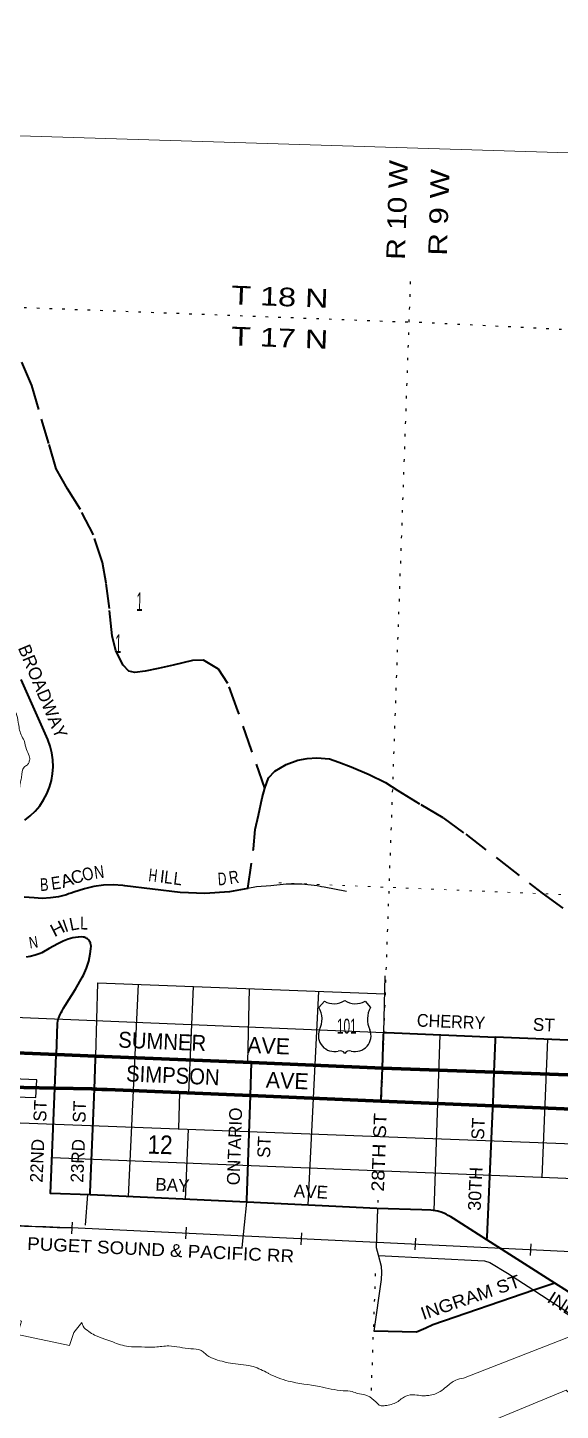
# Model space of a CAD drawing. Header units: feet. Extents: x -757852 to -501257, y -360805 to -170898.
# Drawn here: x -720152 to -715126, y -183957 to -170898 of the extents above; entities that cross this region are included whole.
import ezdxf
from ezdxf.enums import TextEntityAlignment as Align

# ---------------------------------------------------------------- set-up
doc = ezdxf.new("R2010")
doc.units = ezdxf.units.FT
doc.header["$LTSCALE"] = 80
doc.linetypes.add('DOTTED', pattern=[1.5, 0.3, -1.2])
doc.linetypes.add('MEDIUM_DASHED', pattern=[4.5, 3, -1.5])
for name, color, linetype, lineweight in [('16', 7, 'Continuous', 25), ('20', 7, 'Continuous', 70), ('26', 7, 'Continuous', 40), ('27', 7, 'Continuous', 13), ('29', 7, 'Continuous', 25), ('34', 7, 'Continuous', 13), ('39', 7, 'Continuous', 13), ('4', 7, 'Continuous', 13), ('53', 7, 'MEDIUM_DASHED', 40), ('6', 7, 'DOTTED', 25), ('7', 7, 'DOTTED', 13)]:
    doc.layers.add(name, color=color, linetype=linetype, lineweight=lineweight)

msp = doc.modelspace()

# ---------------------------------------------------------------- linework, layer by layer
at = {"layer": '16'}
for p, q in [((-717160.59, -180086.48), (-717160.87, -180086.68)), ((-717403.66, -180151.21), (-717352.35, -180092.45)), ((-716968.5, -180092.36), (-716917.11, -180151.21))]:
    msp.add_line(p, q, dxfattribs=at)
for centre, radius, start, end in [((-717261.27, -179934.79), 182.07, 239.97227, 303.45418), ((-717059.49, -179935.29), 181.52, 236.33975, 300.08743), ((-717059.5, -179934.79), 182.07, 236.54582, 236.59441), ((-717596.64, -180261.84), 222.05, 332.97043, 29.75871), ((-716724.14, -180261.84), 222.05, 150.24129, 207.02957), ((-717257.45, -180416.74), 151.42, 159.09177, 283.81923), ((-717063.33, -180416.74), 151.42, 256.18077, 20.90823)]:
    msp.add_arc(centre, radius, start, end, dxfattribs=at)
for centre, major_axis, start_param, end_param in [((-717202.11, -180615.56), (-19.56, 51.67), 4.95877769, 6.28318531), ((-717118.66, -180615.56), (19.56, 51.67), 0, 1.32637542)]:
    msp.add_ellipse(centre, major_axis=major_axis, ratio=0.929097, start_param=start_param, end_param=end_param, dxfattribs=at)
at = {"layer": '20'}
for p, q in [((-719510.63, -180611.44), (-719881.75, -180595.99)), ((-715749.06, -180762.79), (-716804.58, -180724.1)), ((-714733.62, -180800), (-715749.06, -180762.79)), ((-719894.99, -180915.6), (-720779.17, -180892.93)), ((-715760.13, -181080.37), (-716815.81, -181036.04)), ((-714742.99, -181123.09), (-715760.13, -181080.37))]:
    msp.add_line(p, q, dxfattribs=at)
for points in [[(-719881.75, -180595.99), (-720491.96, -180570.58), (-720532.59, -180566.73), (-720557.39, -180564.38), (-720582.59, -180560.7), (-720611.24, -180555.21), (-720648.63, -180543.89), (-720659.63, -180539.26), (-720684.68, -180528.71), (-720709.63, -180512.92), (-720766.01, -180477.03)], [(-716804.58, -180724.1), (-716805.44, -180724.07), (-718039.08, -180672.71), (-719510.63, -180611.44)], [(-719522.99, -180922.1), (-719548.4, -180921.66), (-719894.99, -180915.6)], [(-718049.67, -180984.33), (-719402.36, -180927.65), (-719426.58, -180926.63), (-719452.36, -180925.22), (-719498.4, -180922.7), (-719522.99, -180922.1)], [(-716815.81, -181036.04), (-716819.09, -181035.9), (-718049.67, -180984.33)]]:
    msp.add_lwpolyline(points, dxfattribs=at)
at = {"layer": '26'}
msp.add_line((-718049.67, -180984.33), (-718039.08, -180672.71), dxfattribs=at)
for points in [[(-720180.31, -178383.26), (-720128.54, -178342.65), (-720081.3, -178296.85), (-720039.11, -178246.37), (-720002.42, -178191.75), (-719971.65, -178133.59), (-719947.13, -178072.54), (-719929.12, -178009.25), (-719917.82, -177944.44), (-719913.36, -177878.79), (-719915.79, -177813.04), (-719925.08, -177747.9), (-719941.12, -177684.09), (-719963.75, -177622.31), (-720213.09, -177052.99)], [(-718073.28, -179027.22), (-718211.77, -179054.46), (-718249.19, -179059.26), (-718480.9, -179074.76), (-718712.96, -179065.95), (-719234.19, -179003.7), (-719255.19, -179000.77), (-719346.17, -178994.01), (-719437.36, -178996.8), (-719527.76, -179009.11), (-719616.38, -179030.8), (-719716.05, -179063.07), (-719741.41, -179071.29), (-719766.05, -179079.96), (-719786.62, -179087.2), (-719861.29, -179106.53), (-719937.56, -179117.94), (-720014.62, -179121.32), (-720091.6, -179116.63), (-720184.33, -179110.36)], [(-719881.75, -180595.99), (-719869.44, -180304.14), (-719868.39, -180279.25), (-719860.6, -180254.14), (-719858.97, -180248.9), (-719848.95, -180223.83), (-719835.29, -180198.9), (-719827.44, -180184.58), (-719813.67, -180159.45), (-719798.1, -180134.58), (-719700.04, -179977.88), (-719635.98, -179864.11), (-719626.65, -179846.32), (-719597.92, -179781.35), (-719576.15, -179713.74), (-719561.56, -179644.22), (-719556.89, -179598.55), (-719554.34, -179573.63), (-719558.04, -179548.55), (-719560.7, -179540.85), (-719564.56, -179532.58), (-719569.26, -179524.75), (-719574.76, -179517.46), (-719580.98, -179510.78), (-719587.88, -179504.79), (-719595.36, -179499.55), (-719603.34, -179495.12), (-719611.75, -179491.55), (-719620.48, -179488.88), (-719629.45, -179487.14), (-719647.91, -179485.99), (-719674.24, -179486.7), (-719675.36, -179486.85), (-719700.48, -179490.18), (-719725.36, -179495.57), (-719769.3, -179507.36), (-719818.97, -179526.46), (-719866.38, -179550.64), (-719950.54, -179596.41), (-720019.96, -179636.08), (-720033.18, -179641.93), (-720080.36, -179659.13), (-720129.08, -179671.31), (-720132.83, -179672.01), (-720166.25, -179676.3)], [(-716804.58, -180724.1), (-716793.39, -180413.12), (-716792.49, -180388.14), (-716767.49, -180389.17), (-715737.58, -180431.55)], [(-715749.06, -180762.79), (-715738.48, -180457.27), (-715737.58, -180431.55)], [(-714724.14, -180473.24), (-714749, -180472.22), (-715737.58, -180431.55)], [(-719894.99, -180915.6), (-719882.08, -180603.76), (-719881.75, -180595.99)], [(-719522.99, -180922.1), (-719511.61, -180635.92), (-719510.63, -180611.44)], [(-716815.81, -181036.04), (-716814.97, -181012.79), (-716804.58, -180724.1)], [(-715760.13, -181080.37), (-715759.21, -181055.68), (-715749.06, -180762.79)], [(-719562.74, -181920.67), (-719936.05, -181907.47), (-719894.99, -180915.6)], [(-719562.74, -181920.67), (-719561.74, -181895.71), (-719522.99, -180922.1)], [(-718083.91, -181992.3), (-718083.17, -181970.45), (-718049.67, -180984.33)], [(-715817.95, -182346.99), (-715816.74, -182320.49), (-715761.27, -181105.68), (-715760.13, -181080.37)], [(-718083.91, -181992.3), (-719558.72, -181920.81), (-719562.74, -181920.67)], [(-715817.95, -182346.99), (-716133.26, -182146.38), (-716158.44, -182130.13), (-716183.26, -182115.5), (-716202.25, -182104.73), (-716241.59, -182087.58), (-716282.5, -182074.64), (-716349.15, -182065.84), (-716431.46, -182062.87), (-716857.3, -182051.76), (-718083.91, -181992.3)], [(-714799.8, -182994.76), (-715176.83, -182754.89), (-715817.95, -182346.99)], [(-715375.4, -182822.95), (-716327.46, -183149.28), (-716395.42, -183181.01), (-716481.5, -183217.28), (-716884.71, -183208.21)]]:
    msp.add_lwpolyline(points, dxfattribs=at)
at = {"layer": '29'}
for p, q in [((-719510.63, -180611.44), (-719491.18, -179918.75)), ((-719491.18, -179918.75), (-716782.81, -180022.5)), ((-719201.84, -181938.11), (-719106.86, -179933.47)), ((-718631.37, -180959.96), (-718586.51, -179953.41)), ((-716792.49, -180388.14), (-716778.29, -179851.78)), ((-718075.59, -180671.19), (-718060.2, -179973.57)), ((-717505.93, -182020.32), (-717406.27, -179998.62)), ((-720276.62, -180243.03), (-716792.49, -180388.14)), ((-716261.35, -180410), (-716319.43, -182069.76)), ((-715246.1, -180451.77), (-715299.52, -181757.01)), ((-718726.83, -181297.68), (-718717.71, -180956.34)), ((-720303.82, -181237.34), (-709445.03, -181652.82)), ((-718662.22, -181964.27), (-718635.57, -181301.17)), ((-709461.97, -181990.18), (-719922.18, -181572.37)), ((-719605.29, -182206.72), (-719585.74, -181919.86)), ((-718127.19, -182418.2), (-718083.91, -181992.3))]:
    msp.add_line(p, q, dxfattribs=at)
for points in [[(-717144.39, -179055.62), (-717354.49, -179016.37), (-717380.96, -179011.43), (-717404.49, -179007.19), (-717420, -179004.4), (-717565.84, -178988.13), (-717712.59, -178987.19), (-717858.63, -179001.6), (-717993.9, -179011.19), (-718073.28, -179027.22)], [(-720665.9, -180536.62), (-720681.72, -180984.4), (-720074.02, -181003.39), (-720064.76, -180834.82), (-720675.52, -180808.99)], [(-716851.66, -182053.25), (-716864.41, -182420.16), (-716845.19, -182487.26), (-716815.15, -182596.32), (-716813.39, -182656.25), (-716817.57, -182722.84), (-716884.71, -183208.21)], [(-716843.13, -182494.44), (-715840.72, -182544.59), (-715792.25, -182561.92), (-715623.45, -182661.62), (-715375.4, -182822.95), (-714219.63, -183574.66)]]:
    msp.add_lwpolyline(points, dxfattribs=at)
at = {"layer": '34', "lineweight": 25}
for p, q in [((-719735.91, -182289.54), (-719730.62, -182178.57)), ((-718660.01, -182338.11), (-718654.73, -182227.13)), ((-717570.74, -182392.57), (-717565.46, -182281.59)), ((-716494.85, -182441.15), (-716489.57, -182330.19)), ((-715405.58, -182495.63), (-715400.3, -182384.65))]:
    msp.add_line(p, q, dxfattribs=at)
at = {"layer": '34'}
msp.add_lwpolyline([(-720140.23, -182219.93), (-719980.57, -182221.48), (-714564.35, -182479.26), (-714477.32, -182484.06)], dxfattribs=at)
at = {"layer": '34', "lineweight": 25}
msp.add_lwpolyline([(-719742.93, -182231.69), (-714564.3, -182478.17)], dxfattribs=at)
msp.add_arc((-719652.98, -175082.11), 7150.07, 260.61822, 269.31618, dxfattribs=at)
at = {"layer": '34'}
msp.add_arc((-720103.68, -178905.07), 3315.06, 263.33597, 269.36825, dxfattribs=at)
at = {"layer": '39'}
msp.add_line((-716040.51, -183652.1), (-714936.08, -183221.27), dxfattribs=at)
for points in [[(-720845.78, -182998.7), (-720545.7, -183096.7), (-720547.87, -183103.38), (-720449.78, -183135.33), (-720420.71, -183046.02), (-720209.26, -183114.86), (-720249.75, -183239.23), (-719756.68, -183346.11), (-719717.24, -183223.28), (-719640.45, -183127.16)], [(-715028.71, -183805.02), (-715070.49, -183766.53), (-716224.68, -184244.7), (-716122.88, -184332.18)]]:
    msp.add_lwpolyline(points, dxfattribs=at)
for points in [[(-720643.73, -176610.29), (-720495.06, -176671.42), (-720484.34, -176726.06), (-720403.18, -176939.54), (-720370.34, -177075.29), (-720312.88, -177272.06), (-720261.07, -177372.03), (-720241.1, -177459.12), (-720213.85, -177576.61), (-720187.06, -177631.65), (-720164.99, -177714.77), (-720138.36, -177775.85), (-720132.93, -177800.15), (-720139.79, -177834.22), (-720154.48, -177860.04), (-720187.14, -177881.39), (-720209.59, -177977.5), (-720214, -177993.5), (-720238.93, -178109.7), (-720270.33, -178161.29), (-720345.94, -178213.8), (-720417.54, -178266.41), (-720569.29, -178311), (-720629.93, -178325.61), (-720672.72, -178350.74), (-720675.03, -178362.77), (-720694.53, -178376.76)], [(-719640.45, -183127.16), (-719629.25, -183161.67), (-719576.22, -183211.31), (-719520.85, -183246.92), (-719423.31, -183283.56), (-719275.97, -183337.55), (-719202.05, -183353.47), (-719077.62, -183358.57), (-718951.09, -183359.68), (-718820.25, -183348.81), (-718612.01, -183376.1), (-718515.93, -183390.56), (-718478.52, -183421.7), (-718317.59, -183494.15), (-718239.68, -183512.19), (-718041.47, -183539.23), (-717902.27, -183597.05), (-717878.47, -183609.72), (-717693.39, -183680.75), (-717399.36, -183732.32), (-717175.34, -183772.1), (-717089.16, -183780.27), (-717037.36, -183797.66), (-716969.39, -183811.42), (-716884.25, -183861.87), (-716815.21, -183913.92), (-716779.02, -183912.8), (-716667.72, -183879.3), (-716583.98, -183822.97), (-716497.31, -183811), (-716433.21, -183818.64), (-716409.12, -183819.23), (-716366.86, -183816.24), (-716259.48, -183778.63), (-716200.13, -183733.77), (-716112.22, -183671.49), (-716040.51, -183652.1)]]:
    msp.add_spline(points, degree=3, dxfattribs=at)
at = {"layer": '4'}
msp.add_lwpolyline([(-751809.62, -170897.83), (-720494.9, -171910.43), (-689178.81, -172879.95), (-657861.41, -173806.4), (-626542.79, -174689.77), (-595222.97, -175530.05), (-563902.02, -176327.26), (-532580.01, -177081.38), (-501256.99, -177792.41), (-505285.46, -360804.74), (-536860.21, -360087.99), (-568433.95, -359327.81), (-600006.62, -358524.19), (-631578.15, -357677.16), (-663148.48, -356786.69), (-694717.56, -355852.8), (-726285.32, -354875.48), (-757851.71, -353854.74)], close=True, dxfattribs=at)
msp.add_lwpolyline([(-751809.62, -170897.83), (-720494.9, -171910.43), (-689178.81, -172879.95), (-657861.41, -173806.4), (-626542.79, -174689.77), (-595222.97, -175530.05), (-563902.02, -176327.26), (-532580.01, -177081.38), (-501256.99, -177792.41), (-505285.46, -360804.74), (-536860.21, -360087.99), (-568433.95, -359327.81), (-600006.62, -358524.19), (-631578.15, -357677.16), (-663148.48, -356786.69), (-694717.56, -355852.8), (-726285.32, -354875.48), (-757851.71, -353854.74)], close=True, dxfattribs=at)
at = {"layer": '53'}
for p, q in [((-717926.62, -178051.69), (-717915.61, -178079.91)), ((-715176.83, -182754.89), (-715375.4, -182822.95))]:
    msp.add_line(p, q, dxfattribs=at)
for points in [[(-717915.46, -178081.92), (-718041, -177721.59), (-718168.67, -177349.8), (-718263.64, -177093.02), (-718351.67, -176956.29), (-718492.54, -176871.42), (-718595.97, -176873.9), (-718780.71, -176920.5), (-718919.68, -176950.82), (-719042.51, -176974.23), (-719140.24, -176989.18), (-719198.44, -176976.51), (-719251.17, -176919.46), (-719319.79, -176783.39), (-719355.49, -176640.96), (-719381.63, -176385.31), (-719411.67, -176144.43), (-719446.4, -175950.02), (-719531.2, -175689.11), (-719653.94, -175449.7), (-719777.69, -175252.94), (-719884.59, -175066.19), (-719953.94, -174825.19), (-720046.66, -174504.18), (-720113.2, -174278.1), (-720218.91, -174034.28)], [(-717915.46, -178081.92), (-717878.3, -177982.35), (-717820.47, -177920.04), (-717713.71, -177857.72), (-717602.5, -177817.66), (-717513.53, -177799.86), (-717424.56, -177795.4), (-717304.45, -177804.31), (-717215.48, -177835.46), (-717099.82, -177879.98), (-716930.78, -177951.2), (-716775.09, -178026.86), (-716659.43, -178102.53), (-716441.46, -178236.07), (-716232.38, -178360.7), (-716018.86, -178516.49), (-715703.02, -178756.86), (-715298.21, -179072.89), (-714933.44, -179335.51), (-714733.26, -179482.39), (-714696.82, -179523.95), (-714685.83, -179551.08), (-714688.39, -179598.36), (-714703.01, -179937.04)], [(-718073.28, -179027.22), (-718021.01, -178654.89), (-718005.63, -178470.2), (-717974.86, -178336.81), (-717938.97, -178172.64), (-717915.46, -178081.92)]]:
    msp.add_lwpolyline(points, dxfattribs=at)
at = {"layer": '6'}
for p, q in [((-716541.36, -173295.94), (-716816.4, -181080.17)), ((-720546.04, -173526.57), (-716500.34, -173680.1)), ((-711758.11, -173915.35), (-716500.34, -173680.1)), ((-716847.88, -181971.17), (-716863.79, -182421.65)), ((-716872.42, -182665.9), (-716913.98, -183842.24))]:
    msp.add_line(p, q, dxfattribs=at)
at = {"layer": '7'}
msp.add_line((-717781.82, -178974.93), (-714529.74, -179108.98), dxfattribs=at)

# ---------------------------------------------------------------- texts
at = {"layer": '16', "width": 0.6}
msp.add_text('101', height=140, dxfattribs=at).set_placement((-717140.8, -180398.25), align=Align.CENTER)
at = {"layer": '16', "width": 0.95}
for s, rotation, p in [('SUMNER', 357.616, (-719300.01, -180530.28)), ('SIMPSON', 357.601, (-719226.16, -180850))]:
    msp.add_text(s, height=150.7, rotation=rotation, dxfattribs=at).set_placement(p)
at = {"layer": '16'}
for rotation, p in [(357.615, (-718083.17, -180579.94)), (357.6, (-717907.14, -180909.28))]:
    msp.add_text('AVE', height=150.7, rotation=rotation, dxfattribs=at).set_placement(p)
at = {"layer": '27'}
for s, rotation, p in [('BROADWAY', 292.701, (-720246.58, -176756.11)), ('ST', 357.644, (-715386.74, -180370.99)), ('ST', 87.629, (-719978.5, -181232.77)), ('ST', 87.721, (-719607.69, -181242.5)), ('ONTARIO', 88.054, (-718153.04, -181833.19)), ('ST', 87.386, (-715846.55, -181402.21)), ('ST', 88.054, (-717865.53, -181574.88)), ('22ND', 87.629, (-720011.75, -181808)), ('23RD', 87.721, (-719628.28, -181808.52)), ('BAY', 357.225, (-718950.2, -181880.63)), ('AVE', 357.225, (-717642.9, -181943.27))]:
    msp.add_text(s, height=120.5, rotation=rotation, dxfattribs=at).set_placement(p)
for s, height, rotation, width, p in [('E', 120, 8.008, 0.85, (-719877.01, -179035.14)), ('A', 120, 18.39, 1.1, (-719764.42, -179007.39)), ('O', 120, 13.753, 0.85, (-719571.11, -178948.67)), ('N', 120, 7.754, 0.8, (-719470.57, -178931.42)), ('H', 120, 353.189, 0.7, (-718976.46, -178963.98)), ('L', 120, 353.189, 0.9, (-718830.1, -178981.46)), ('L', 120, 353.189, 0.9, (-718742.08, -178994.24)), ('D', 120, 3.827, 0.7, (-718313.37, -178996.68)), ('R', 120, 9.128, 0.8, (-718197.44, -178980.78)), ('B', 120, 2.511, 0.75, (-719993.22, -179050.32)), ('L', 120, 358.964, 0.8, (-719622.39, -179415.63)), ('H', 120, 27.022, 1.1, (-719844.31, -179460.8)), ('I', 120, 19.034, 0.95, (-719777.7, -179436.53)), ('N', 108.5, 8.882, 0.8, (-720089.8, -179589.93))]:
    msp.add_text(s, height=height, rotation=rotation, dxfattribs=dict(at, width=width)).set_placement(p, align=Align.CENTER)
for s, rotation, p in [('C', 17.94, (-719667.6, -178973.81)), ('I', 353.189, (-718888.44, -178974.49)), ('L', 11.224, (-719703.45, -179419.84))]:
    msp.add_text(s, height=120, rotation=rotation, dxfattribs=at).set_placement(p, align=Align.CENTER)
for s, height, rotation, width, p in [('CHERRY', 120.5, 357.644, 0.95, (-716481.61, -180331.82)), ('28TH ST', 120.5, 87.976, 1.15, (-716790.45, -181893.04)), ('30TH', 120.5, 87.386, 1.05, (-715878.03, -182074.45)), ('INGRAM ST', 120, 18.92, 1.1, (-716418.76, -183105.07)), ('INDUSTRIAL', 120.5, 327.535, 1.1, (-715259.48, -182928.45))]:
    msp.add_text(s, height=height, rotation=rotation, dxfattribs=dict(at, width=width)).set_placement(p)
at = {"layer": '34', "width": 1.1}
msp.add_text('PUGET SOUND & PACIFIC RR', height=120.5, rotation=357.276, dxfattribs=at).set_placement((-720159.28, -182441.08))
at = {"layer": '6'}
for s, rotation, width, p in [('R 10 W', 88.208, 1.2, (-716593.15, -173092.73)), ('R 9 W', 88.208, 1.25, (-716197.17, -173053.26)), ('T 18 N', 357.827, 1.3, (-718233.56, -173509.66)), ('T 17 N', 357.827, 1.3, (-718235.62, -173897.26))]:
    msp.add_text(s, height=175.8, rotation=rotation, dxfattribs=dict(at, width=width)).set_placement(p)
at = {"layer": '7'}
for s, rotation, width, p in [('1', 358.583, 0.45, (-719128.6, -176406.89)), ('1', 358.585, 0.45, (-719328.38, -176802.28)), ('12', 358.585, 0.9, (-719022.3, -181532.55))]:
    msp.add_text(s, height=175.8, rotation=rotation, dxfattribs=dict(at, width=width)).set_placement(p)

doc.saveas('drawing.dxf')
